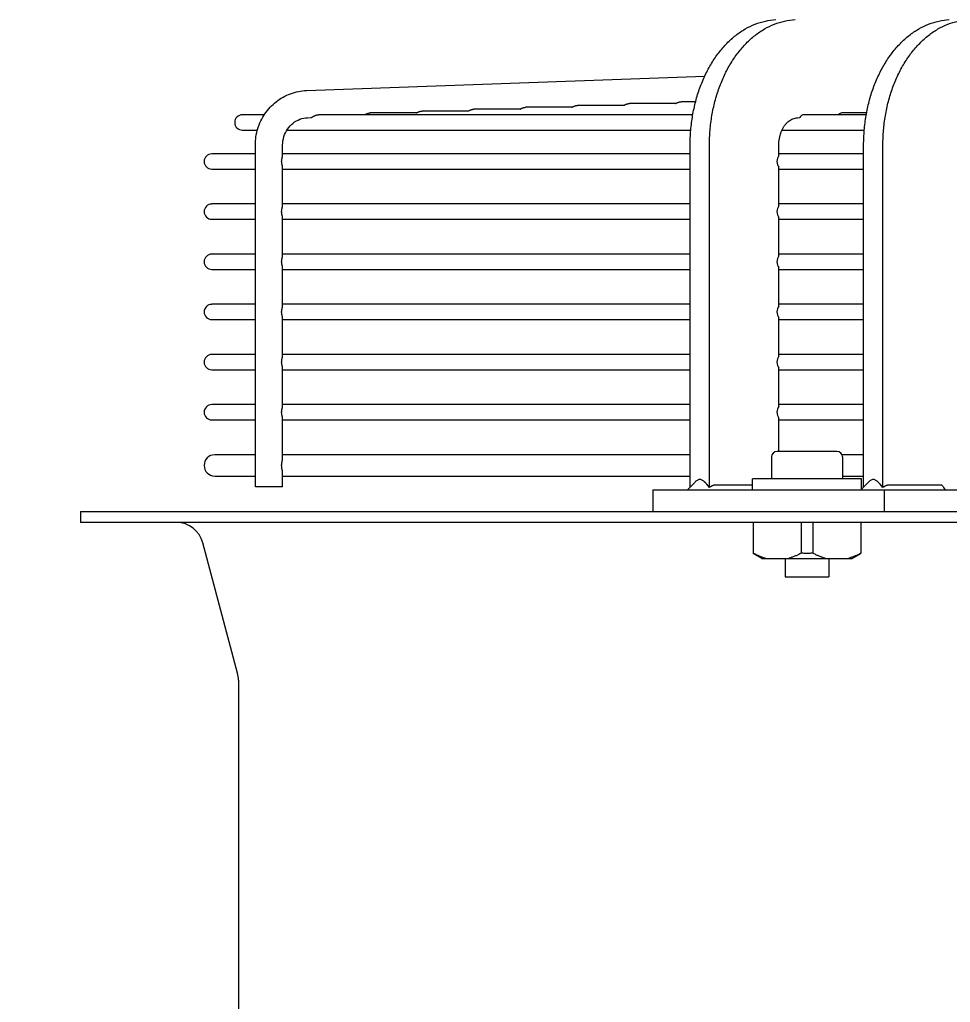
# Model space of a CAD drawing. Header units: millimetres. Extents: x 17046 to 32328, y 18593 to 29476.
# Drawn here: x 17432.76 to 17439.48, y 18980.6 to 18987.69 of the extents above; entities that cross this region are included whole.
import ezdxf

# ---------------------------------------------------------------- set-up
doc = ezdxf.new("R2010")
doc.units = ezdxf.units.MM
doc.header["$LTSCALE"] = 5
doc.layers.add('UNIT', color=6, linetype='Continuous')
doc.styles.add('SUBMITTAL', font='romans.shx', dxfattribs={"width": 0.75})
doc.dimstyles.new('SUBMITTAL', dxfattribs={"dimtxt": 0.09375, "dimasz": 0.09375, "dimexe": 0.03125, "dimexo": 0.0625, "dimgap": 0.0625, "dimtad": 0, "dimdec": 4, "dimzin": 4, "dimdsep": 46, "dimlunit": 4, "dimtxsty": 'SUBMITTAL', "dimcen": 0.09375, "dimclre": 6, "dimadec": 0, "dimazin": 0, "dimtfac": 1, "dimtdec": 0, "dimtofl": 0, "dimtmove": 0, "dimatfit": 3, "dimfxl": 0, "dimfrac": 2, "dimtolj": 1, "dimtzin": 4, "dimarcsym": 0})

msp = doc.modelspace()

# ---------------------------------------------------------------- linework, layer by layer
at = {"layer": 'UNIT'}
for p, q in [((17434.8339, 18987.1791), (17437.7091, 18987.283)), ((17437.124, 18987.0712), (17436.7906, 18987.0712)), ((17437.4982, 18987.0847), (17437.1648, 18987.0847)), ((17437.6432, 18987.0982), (17437.539, 18987.0982)), ((17434.528, 18987.0037), (17434.3695, 18987.0037)), ((17437.6227, 18987.0037), (17434.9196, 18987.0037)), ((17435.6273, 18987.0172), (17435.2938, 18987.0172)), ((17436.0014, 18987.0307), (17435.668, 18987.0307)), ((17436.3756, 18987.0442), (17436.0422, 18987.0442)), ((17436.7498, 18987.0577), (17436.4164, 18987.0577)), ((17438.8754, 18987.0037), (17438.4253, 18987.0037)), ((17438.8779, 18987.0172), (17438.6996, 18987.0172)), ((17434.841, 18986.9824), (17434.8632, 18986.9832)), ((17438.3786, 18986.9824), (17438.3949, 18986.9832)), ((17434.3695, 18986.8935), (17434.4784, 18986.8935)), ((17434.6912, 18986.8935), (17437.6084, 18986.8935)), ((17438.2669, 18986.8935), (17438.8611, 18986.8935)), ((17434.4638, 18984.3163), (17434.4638, 18986.7856)), ((17434.6606, 18986.7058), (17434.6606, 18986.7856)), ((17437.6038, 18984.3163), (17437.6038, 18986.7856)), ((17437.743, 18984.3128), (17437.743, 18986.7856)), ((17438.2441, 18986.7089), (17438.2441, 18986.7856)), ((17438.8566, 18984.3163), (17438.8566, 18986.7856)), ((17438.9958, 18984.3128), (17438.9958, 18986.7856)), ((17434.4638, 18986.7218), (17434.149, 18986.7218)), ((17437.6038, 18986.7218), (17434.6606, 18986.7218)), ((17438.8566, 18986.7218), (17438.2441, 18986.7218)), ((17434.149, 18986.6115), (17434.4638, 18986.6115)), ((17434.6606, 18986.3436), (17434.6606, 18986.6275)), ((17434.6606, 18986.6115), (17437.6038, 18986.6115)), ((17438.2441, 18986.3467), (17438.2441, 18986.6244)), ((17438.2441, 18986.6115), (17438.8566, 18986.6115)), ((17434.4638, 18986.3596), (17434.149, 18986.3596)), ((17437.6038, 18986.3596), (17434.6606, 18986.3596)), ((17438.8566, 18986.3596), (17438.2441, 18986.3596)), ((17434.149, 18986.2493), (17434.4638, 18986.2493)), ((17434.6606, 18985.9814), (17434.6606, 18986.2653)), ((17434.6606, 18986.2493), (17437.6038, 18986.2493)), ((17438.2441, 18985.9845), (17438.2441, 18986.2622)), ((17438.2441, 18986.2493), (17438.8566, 18986.2493)), ((17434.4638, 18985.9974), (17434.149, 18985.9974)), ((17437.6038, 18985.9974), (17434.6606, 18985.9974)), ((17438.8566, 18985.9974), (17438.2441, 18985.9974)), ((17434.149, 18985.8871), (17434.4638, 18985.8871)), ((17434.6606, 18985.6192), (17434.6606, 18985.9031)), ((17434.6606, 18985.8871), (17437.6038, 18985.8871)), ((17438.2441, 18985.6223), (17438.2441, 18985.9)), ((17438.2441, 18985.8871), (17438.8566, 18985.8871)), ((17434.4638, 18985.6352), (17434.149, 18985.6352)), ((17437.6038, 18985.6352), (17434.6606, 18985.6352)), ((17438.8566, 18985.6352), (17438.2441, 18985.6352)), ((17434.149, 18985.5249), (17434.4638, 18985.5249)), ((17434.6606, 18985.257), (17434.6606, 18985.5409)), ((17434.6606, 18985.5249), (17437.6038, 18985.5249)), ((17438.2441, 18985.2601), (17438.2441, 18985.5378)), ((17438.2441, 18985.5249), (17438.8566, 18985.5249)), ((17434.4638, 18985.2729), (17434.149, 18985.2729)), ((17437.6038, 18985.2729), (17434.6606, 18985.2729)), ((17438.8566, 18985.2729), (17438.2441, 18985.2729)), ((17434.149, 18985.1627), (17434.4638, 18985.1627)), ((17434.6606, 18984.8948), (17434.6606, 18985.1787)), ((17434.6606, 18985.1627), (17437.6038, 18985.1627)), ((17438.2441, 18984.8978), (17438.2441, 18985.1756)), ((17438.2441, 18985.1627), (17438.8566, 18985.1627)), ((17434.4638, 18984.9107), (17434.149, 18984.9107)), ((17437.6038, 18984.9107), (17434.6606, 18984.9107)), ((17438.8566, 18984.9107), (17438.2441, 18984.9107)), ((17434.149, 18984.8005), (17434.4638, 18984.8005)), ((17434.6606, 18984.5191), (17434.6606, 18984.8165)), ((17434.6606, 18984.8005), (17437.6038, 18984.8005)), ((17438.2441, 18984.5722), (17438.2441, 18984.8134)), ((17438.2441, 18984.8005), (17438.8566, 18984.8005)), ((17434.4638, 18984.5485), (17434.1706, 18984.5485)), ((17437.6038, 18984.5485), (17434.6606, 18984.5485)), ((17438.1916, 18984.5328), (17438.1916, 18984.3753)), ((17438.6641, 18984.5722), (17438.231, 18984.5722)), ((17438.8566, 18984.5485), (17438.7001, 18984.5485)), ((17438.7034, 18984.5328), (17438.7034, 18984.3753)), ((17434.1706, 18984.395), (17434.4638, 18984.395)), ((17434.6606, 18984.3163), (17434.6606, 18984.4245)), ((17434.6606, 18984.395), (17437.6038, 18984.395)), ((17438.8412, 18984.3753), (17438.0538, 18984.3753)), ((17438.0538, 18984.2966), (17438.0538, 18984.3753)), ((17438.7034, 18984.395), (17438.8566, 18984.395)), ((17438.8412, 18984.301), (17438.8412, 18984.3753)), ((17434.6606, 18984.3163), (17434.4638, 18984.3163)), ((17438.0538, 18984.3294), (17437.7848, 18984.3294)), ((17439.4219, 18984.3294), (17439.0375, 18984.3294)), ((17437.334, 18984.2966), (17439.5611, 18984.2966)), ((17437.334, 18984.2966), (17437.334, 18984.1391)), ((17439.0043, 18984.2966), (17439.0043, 18984.1391)), ((17433.2002, 18984.1391), (17466.9403, 18984.1391)), ((17433.2002, 18984.1391), (17433.2002, 18984.0604)), ((17466.9403, 18984.0604), (17433.2002, 18984.0604)), ((17438.0578, 18984.0604), (17438.0578, 18983.8382)), ((17438.4058, 18984.0604), (17438.4058, 18983.8382)), ((17438.4893, 18984.0604), (17438.4893, 18983.8382)), ((17438.8373, 18984.0604), (17438.8373, 18983.8382)), ((17434.3352, 18982.9726), (17434.0841, 18983.9142)), ((17438.1207, 18983.8005), (17438.0578, 18983.8369)), ((17438.7743, 18983.8005), (17438.8373, 18983.8369)), ((17438.1207, 18983.8005), (17438.7743, 18983.8005)), ((17438.29, 18983.8005), (17438.29, 18983.6666)), ((17438.605, 18983.8005), (17438.605, 18983.6666)), ((17438.29, 18983.6666), (17438.605, 18983.6666)), ((17434.3419, 18982.9219), (17434.3419, 18980.1809))]:
    msp.add_line(p, q, dxfattribs=at)
for centre, radius, start, end in [((17434.3695, 18986.9486), 0.0551, 90, 270), ((17434.149, 18986.6666), 0.0551, 90, 270), ((17434.149, 18986.3044), 0.0551, 90, 270), ((17434.149, 18985.9422), 0.0551, 90, 270), ((17434.149, 18985.58), 0.0551, 90, 270), ((17434.149, 18985.2178), 0.0551, 90, 270), ((17434.149, 18984.8556), 0.0551, 90, 270), ((17434.1706, 18984.4718), 0.0768, 90, 270), ((17438.231, 18984.5328), 0.0394, 90, 180), ((17438.6641, 18984.5328), 0.0394, 0, 90), ((17433.8939, 18983.8635), 0.1969, 14.93142, 90), ((17434.145, 18982.9219), 0.1969, 0, 14.93142)]:
    msp.add_arc(centre, radius, start, end, dxfattribs=at)
for centre, major_axis, ratio, start_param, end_param in [((17438.4253, 18986.9486), (0, -0.0551), 0.707997, 3.141586, 4.032621), ((17438.6996, 18986.9621), (0, -0.0551), 0.708043, 3.141585, 3.856494), ((17438.2692, 18986.6666), (0, -0.0551), 0.707968, 3.83981, 4.712382), ((17438.2692, 18986.6666), (0, -0.0551), 0.707968, 4.712396, 5.584968), ((17438.2692, 18986.3044), (0, -0.0551), 0.707968, 3.83981, 4.712382), ((17438.2692, 18986.3044), (0, -0.0551), 0.707968, 4.712396, 5.584968), ((17438.2692, 18985.9422), (0, -0.0551), 0.707968, 3.83981, 4.712382), ((17438.2692, 18985.9422), (0, -0.0551), 0.707968, 4.712396, 5.584968), ((17438.2692, 18985.58), (0, -0.0551), 0.707968, 3.83981, 4.712382), ((17438.2692, 18985.58), (0, -0.0551), 0.707968, 4.712396, 5.584968), ((17438.2692, 18985.2178), (0, -0.0551), 0.707968, 3.83981, 4.712382), ((17438.2692, 18985.2178), (0, -0.0551), 0.707968, 4.712396, 5.584968), ((17438.2692, 18984.8556), (0, -0.0551), 0.707968, 3.83981, 4.712382), ((17438.2692, 18984.8556), (0, -0.0551), 0.707968, 4.712396, 5.584968), ((17440.4179, 18985.7052), (0, -1.969), 0.707107, 5.486005, 5.50957)]:
    msp.add_ellipse(centre, major_axis=major_axis, ratio=ratio, start_param=start_param, end_param=end_param, dxfattribs=at)
for points, knots in [([(17437.6038, 18986.7856), (17437.6038, 18986.8212), (17437.6053, 18986.8571), (17437.6083, 18986.8925), (17437.6113, 18986.9279), (17437.6157, 18986.9629), (17437.6216, 18986.9976), (17437.6275, 18987.0322), (17437.6349, 18987.0666), (17437.6437, 18987.1001), (17437.6524, 18987.1335), (17437.6625, 18987.166), (17437.674, 18987.1978), (17437.6855, 18987.2295), (17437.6984, 18987.2605), (17437.7124, 18987.2901), (17437.7265, 18987.3198), (17437.7417, 18987.348), (17437.7581, 18987.3751), (17437.7745, 18987.4022), (17437.7922, 18987.428), (17437.8108, 18987.4522), (17437.8293, 18987.4763), (17437.8488, 18987.4988), (17437.8692, 18987.5196), (17437.8897, 18987.5405), (17437.9111, 18987.5598), (17437.9332, 18987.5771), (17437.9552, 18987.5944), (17437.9778, 18987.6098), (17438.0012, 18987.6234), (17438.0245, 18987.6369), (17438.0486, 18987.6485), (17438.0728, 18987.6581), (17438.0971, 18987.6676), (17438.1217, 18987.6751), (17438.1466, 18987.6805), (17438.1715, 18987.686), (17438.1969, 18987.6894), (17438.222, 18987.6906)], [0, 0, 0, 0, 0.076921, 0.076921, 0.076921, 0.153842, 0.153842, 0.153842, 0.230763, 0.230763, 0.230763, 0.307684, 0.307684, 0.307684, 0.384605, 0.384605, 0.384605, 0.461526, 0.461526, 0.461526, 0.538447, 0.538447, 0.538447, 0.615368, 0.615368, 0.615368, 0.692289, 0.692289, 0.692289, 0.76921, 0.76921, 0.76921, 0.846132, 0.846132, 0.846132, 0.923053, 0.923053, 0.923053, 1, 1, 1, 1]), ([(17437.743, 18986.7856), (17437.743, 18986.8212), (17437.7445, 18986.8571), (17437.7475, 18986.8925), (17437.7505, 18986.9279), (17437.7549, 18986.9629), (17437.7608, 18986.9976), (17437.7667, 18987.0322), (17437.7741, 18987.0666), (17437.7829, 18987.1001), (17437.7916, 18987.1335), (17437.8017, 18987.166), (17437.8132, 18987.1978), (17437.8247, 18987.2295), (17437.8376, 18987.2605), (17437.8516, 18987.2901), (17437.8657, 18987.3198), (17437.8809, 18987.348), (17437.8973, 18987.3751), (17437.9137, 18987.4022), (17437.9314, 18987.428), (17437.95, 18987.4522), (17437.9685, 18987.4763), (17437.988, 18987.4988), (17438.0084, 18987.5196), (17438.0289, 18987.5405), (17438.0503, 18987.5598), (17438.0724, 18987.5771), (17438.0944, 18987.5944), (17438.117, 18987.6098), (17438.1404, 18987.6234), (17438.1637, 18987.6369), (17438.1877, 18987.6485), (17438.212, 18987.6581), (17438.2363, 18987.6676), (17438.2609, 18987.6751), (17438.2858, 18987.6805), (17438.3107, 18987.686), (17438.3361, 18987.6894), (17438.3612, 18987.6906)], [0, 0, 0, 0, 0.076921, 0.076921, 0.076921, 0.153842, 0.153842, 0.153842, 0.230763, 0.230763, 0.230763, 0.307684, 0.307684, 0.307684, 0.384605, 0.384605, 0.384605, 0.461526, 0.461526, 0.461526, 0.538447, 0.538447, 0.538447, 0.615368, 0.615368, 0.615368, 0.692289, 0.692289, 0.692289, 0.76921, 0.76921, 0.76921, 0.846132, 0.846132, 0.846132, 0.923053, 0.923053, 0.923053, 1, 1, 1, 1]), ([(17438.8566, 18986.7856), (17438.8566, 18986.8212), (17438.8581, 18986.8571), (17438.8611, 18986.8925), (17438.864, 18986.9279), (17438.8685, 18986.9629), (17438.8744, 18986.9976), (17438.8803, 18987.0322), (17438.8877, 18987.0666), (17438.8964, 18987.1001), (17438.9052, 18987.1335), (17438.9153, 18987.166), (17438.9268, 18987.1978), (17438.9383, 18987.2295), (17438.9512, 18987.2605), (17438.9652, 18987.2901), (17438.9792, 18987.3198), (17438.9944, 18987.348), (17439.0109, 18987.3751), (17439.0273, 18987.4022), (17439.045, 18987.428), (17439.0635, 18987.4522), (17439.0821, 18987.4763), (17439.1015, 18987.4988), (17439.122, 18987.5196), (17439.1424, 18987.5405), (17439.1639, 18987.5598), (17439.1859, 18987.5771), (17439.2079, 18987.5944), (17439.2306, 18987.6098), (17439.2539, 18987.6234), (17439.2773, 18987.6369), (17439.3013, 18987.6485), (17439.3256, 18987.6581), (17439.3499, 18987.6676), (17439.3744, 18987.6751), (17439.3993, 18987.6805), (17439.4243, 18987.686), (17439.4496, 18987.6894), (17439.4747, 18987.6906)], [0, 0, 0, 0, 0.076921, 0.076921, 0.076921, 0.153842, 0.153842, 0.153842, 0.230763, 0.230763, 0.230763, 0.307684, 0.307684, 0.307684, 0.384605, 0.384605, 0.384605, 0.461526, 0.461526, 0.461526, 0.538447, 0.538447, 0.538447, 0.615368, 0.615368, 0.615368, 0.692289, 0.692289, 0.692289, 0.76921, 0.76921, 0.76921, 0.846132, 0.846132, 0.846132, 0.923053, 0.923053, 0.923053, 1, 1, 1, 1]), ([(17438.9958, 18986.7856), (17438.9958, 18986.8212), (17438.9973, 18986.8571), (17439.0002, 18986.8925), (17439.0032, 18986.9279), (17439.0076, 18986.9629), (17439.0136, 18986.9976), (17439.0195, 18987.0322), (17439.0269, 18987.0666), (17439.0356, 18987.1001), (17439.0444, 18987.1335), (17439.0545, 18987.166), (17439.066, 18987.1978), (17439.0775, 18987.2295), (17439.0903, 18987.2605), (17439.1044, 18987.2901), (17439.1184, 18987.3198), (17439.1336, 18987.348), (17439.1501, 18987.3751), (17439.1665, 18987.4022), (17439.1842, 18987.428), (17439.2027, 18987.4522), (17439.2213, 18987.4763), (17439.2407, 18987.4988), (17439.2612, 18987.5196), (17439.2816, 18987.5405), (17439.3031, 18987.5598), (17439.3251, 18987.5771), (17439.3471, 18987.5944), (17439.3698, 18987.6098), (17439.3931, 18987.6234), (17439.4165, 18987.6369), (17439.4405, 18987.6485), (17439.4648, 18987.6581), (17439.4891, 18987.6676), (17439.5136, 18987.6751), (17439.5385, 18987.6805), (17439.5635, 18987.686), (17439.5888, 18987.6894), (17439.6139, 18987.6906)], [0, 0, 0, 0, 0.076921, 0.076921, 0.076921, 0.153842, 0.153842, 0.153842, 0.230763, 0.230763, 0.230763, 0.307684, 0.307684, 0.307684, 0.384605, 0.384605, 0.384605, 0.461526, 0.461526, 0.461526, 0.538447, 0.538447, 0.538447, 0.615368, 0.615368, 0.615368, 0.692289, 0.692289, 0.692289, 0.76921, 0.76921, 0.76921, 0.846132, 0.846132, 0.846132, 0.923053, 0.923053, 0.923053, 1, 1, 1, 1]), ([(17434.4638, 18986.7856), (17434.4638, 18986.8256), (17434.4697, 18986.8656), (17434.4931, 18986.9419), (17434.5106, 18986.9783), (17434.5554, 18987.0442), (17434.5829, 18987.0737), (17434.6454, 18987.1228), (17434.6805, 18987.1424), (17434.7549, 18987.1699), (17434.7943, 18987.1777), (17434.8339, 18987.1791)], [1.570796, 1.570796, 1.570796, 1.570796, 1.877974, 1.877974, 2.185152, 2.185152, 2.49233, 2.49233, 2.799508, 2.799508, 3.106686, 3.106686, 3.106686, 3.106686]), ([(17436.7498, 18987.0577), (17436.7505, 18987.0581), (17436.7511, 18987.0585), (17436.7518, 18987.0588), (17436.7527, 18987.0594), (17436.7537, 18987.0599), (17436.7546, 18987.0604), (17436.7555, 18987.0609), (17436.7565, 18987.0614), (17436.7574, 18987.0619), (17436.7584, 18987.0624), (17436.7594, 18987.0629), (17436.7603, 18987.0633), (17436.7613, 18987.0638), (17436.7623, 18987.0643), (17436.7633, 18987.0647), (17436.7643, 18987.0652), (17436.7653, 18987.0656), (17436.7663, 18987.066), (17436.7673, 18987.0664), (17436.7683, 18987.0668), (17436.7693, 18987.0671), (17436.7703, 18987.0675), (17436.7713, 18987.0678), (17436.7723, 18987.0682), (17436.7733, 18987.0685), (17436.7743, 18987.0688), (17436.7753, 18987.069), (17436.7763, 18987.0693), (17436.7773, 18987.0696), (17436.7783, 18987.0698), (17436.7793, 18987.07), (17436.7803, 18987.0702), (17436.7813, 18987.0704), (17436.7823, 18987.0706), (17436.7833, 18987.0707), (17436.7843, 18987.0708), (17436.7853, 18987.0709), (17436.7863, 18987.071), (17436.7873, 18987.0711), (17436.7882, 18987.0711), (17436.7892, 18987.0712), (17436.7902, 18987.0712), (17436.7903, 18987.0712), (17436.7904, 18987.0712), (17436.7906, 18987.0712)], [0.1768915, 0.1768915, 0.1768915, 0.1768915, 0.195122, 0.195122, 0.195122, 0.2195122, 0.2195122, 0.2195122, 0.2439024, 0.2439024, 0.2439024, 0.2682927, 0.2682927, 0.2682927, 0.2926829, 0.2926829, 0.2926829, 0.3170732, 0.3170732, 0.3170732, 0.3414634, 0.3414634, 0.3414634, 0.3658537, 0.3658537, 0.3658537, 0.3902439, 0.3902439, 0.3902439, 0.4146341, 0.4146341, 0.4146341, 0.4390244, 0.4390244, 0.4390244, 0.4634146, 0.4634146, 0.4634146, 0.4878049, 0.4878049, 0.4878049, 0.5121951, 0.5121951, 0.5121951, 0.515568, 0.515568, 0.515568, 0.515568]), ([(17437.124, 18987.0712), (17437.1247, 18987.0716), (17437.1253, 18987.072), (17437.126, 18987.0724), (17437.127, 18987.0729), (17437.1279, 18987.0734), (17437.1288, 18987.0739), (17437.1298, 18987.0744), (17437.1307, 18987.0749), (17437.1317, 18987.0754), (17437.1326, 18987.0759), (17437.1336, 18987.0764), (17437.1346, 18987.0768), (17437.1355, 18987.0773), (17437.1365, 18987.0778), (17437.1375, 18987.0782), (17437.1385, 18987.0787), (17437.1395, 18987.0791), (17437.1405, 18987.0795), (17437.1415, 18987.0799), (17437.1425, 18987.0803), (17437.1435, 18987.0806), (17437.1445, 18987.081), (17437.1455, 18987.0813), (17437.1465, 18987.0817), (17437.1475, 18987.082), (17437.1485, 18987.0823), (17437.1495, 18987.0825), (17437.1505, 18987.0828), (17437.1515, 18987.0831), (17437.1525, 18987.0833), (17437.1535, 18987.0835), (17437.1545, 18987.0837), (17437.1555, 18987.0839), (17437.1565, 18987.084), (17437.1575, 18987.0842), (17437.1585, 18987.0843), (17437.1595, 18987.0844), (17437.1605, 18987.0845), (17437.1615, 18987.0846), (17437.1624, 18987.0846), (17437.1634, 18987.0847), (17437.1644, 18987.0847), (17437.1645, 18987.0847), (17437.1646, 18987.0847), (17437.1648, 18987.0847)], [0.1765439, 0.1765439, 0.1765439, 0.1765439, 0.195122, 0.195122, 0.195122, 0.2195122, 0.2195122, 0.2195122, 0.2439024, 0.2439024, 0.2439024, 0.2682927, 0.2682927, 0.2682927, 0.2926829, 0.2926829, 0.2926829, 0.3170732, 0.3170732, 0.3170732, 0.3414634, 0.3414634, 0.3414634, 0.3658537, 0.3658537, 0.3658537, 0.3902439, 0.3902439, 0.3902439, 0.4146341, 0.4146341, 0.4146341, 0.4390244, 0.4390244, 0.4390244, 0.4634146, 0.4634146, 0.4634146, 0.4878049, 0.4878049, 0.4878049, 0.5121951, 0.5121951, 0.5121951, 0.5155818, 0.5155818, 0.5155818, 0.5155818]), ([(17437.4982, 18987.0847), (17437.4988, 18987.0851), (17437.4995, 18987.0855), (17437.5003, 18987.0859), (17437.5012, 18987.0864), (17437.5021, 18987.0869), (17437.503, 18987.0874), (17437.504, 18987.0879), (17437.5049, 18987.0884), (17437.5059, 18987.0889), (17437.5068, 18987.0894), (17437.5078, 18987.0899), (17437.5088, 18987.0904), (17437.5097, 18987.0908), (17437.5107, 18987.0913), (17437.5117, 18987.0917), (17437.5127, 18987.0922), (17437.5137, 18987.0926), (17437.5147, 18987.093), (17437.5157, 18987.0934), (17437.5167, 18987.0938), (17437.5177, 18987.0941), (17437.5187, 18987.0945), (17437.5197, 18987.0948), (17437.5207, 18987.0952), (17437.5217, 18987.0955), (17437.5227, 18987.0958), (17437.5237, 18987.096), (17437.5247, 18987.0963), (17437.5257, 18987.0966), (17437.5267, 18987.0968), (17437.5277, 18987.097), (17437.5287, 18987.0972), (17437.5297, 18987.0974), (17437.5307, 18987.0975), (17437.5317, 18987.0977), (17437.5327, 18987.0978), (17437.5337, 18987.0979), (17437.5347, 18987.098), (17437.5357, 18987.0981), (17437.5366, 18987.0981), (17437.5376, 18987.0982), (17437.5386, 18987.0982), (17437.5387, 18987.0982), (17437.5388, 18987.0982), (17437.539, 18987.0982)], [0.1761954, 0.1761954, 0.1761954, 0.1761954, 0.195122, 0.195122, 0.195122, 0.2195122, 0.2195122, 0.2195122, 0.2439024, 0.2439024, 0.2439024, 0.2682927, 0.2682927, 0.2682927, 0.2926829, 0.2926829, 0.2926829, 0.3170732, 0.3170732, 0.3170732, 0.3414634, 0.3414634, 0.3414634, 0.3658537, 0.3658537, 0.3658537, 0.3902439, 0.3902439, 0.3902439, 0.4146341, 0.4146341, 0.4146341, 0.4390244, 0.4390244, 0.4390244, 0.4634146, 0.4634146, 0.4634146, 0.4878049, 0.4878049, 0.4878049, 0.5121951, 0.5121951, 0.5121951, 0.5155955, 0.5155955, 0.5155955, 0.5155955]), ([(17434.8632, 18986.9832), (17434.8634, 18986.9832), (17434.8636, 18986.9832), (17434.8637, 18986.9832), (17434.864, 18986.9832), (17434.8643, 18986.9833), (17434.8645, 18986.9833), (17434.8651, 18986.9834), (17434.8657, 18986.9836), (17434.8663, 18986.9838), (17434.867, 18986.984), (17434.8677, 18986.9843), (17434.8684, 18986.9846), (17434.8691, 18986.9849), (17434.8698, 18986.9852), (17434.8706, 18986.9856), (17434.8713, 18986.986), (17434.8721, 18986.9864), (17434.8729, 18986.9868), (17434.8737, 18986.9873), (17434.8746, 18986.9877), (17434.8754, 18986.9882), (17434.8763, 18986.9887), (17434.8771, 18986.9892), (17434.878, 18986.9897), (17434.8789, 18986.9902), (17434.8798, 18986.9907), (17434.8807, 18986.9913), (17434.8817, 18986.9918), (17434.8826, 18986.9923), (17434.8835, 18986.9928), (17434.8845, 18986.9933), (17434.8854, 18986.9938), (17434.8864, 18986.9943), (17434.8873, 18986.9948), (17434.8883, 18986.9953), (17434.8893, 18986.9958), (17434.8903, 18986.9963), (17434.8912, 18986.9967), (17434.8922, 18986.9972), (17434.8932, 18986.9976), (17434.8942, 18986.9981), (17434.8952, 18986.9985), (17434.8962, 18986.9989), (17434.8972, 18986.9993), (17434.8982, 18986.9996), (17434.8992, 18987), (17434.9002, 18987.0003), (17434.9012, 18987.0007), (17434.9023, 18987.001), (17434.9033, 18987.0013), (17434.9043, 18987.0016), (17434.9053, 18987.0018), (17434.9063, 18987.0021), (17434.9073, 18987.0023), (17434.9083, 18987.0025), (17434.9093, 18987.0027), (17434.9103, 18987.0029), (17434.9113, 18987.0031), (17434.9123, 18987.0032), (17434.9133, 18987.0033), (17434.9143, 18987.0034), (17434.9153, 18987.0035), (17434.9163, 18987.0036), (17434.9173, 18987.0037), (17434.9183, 18987.0037), (17434.9192, 18987.0037), (17434.9193, 18987.0037), (17434.9195, 18987.0037), (17434.9196, 18987.0037)], [0.0040129, 0.0040129, 0.0040129, 0.0040129, 0.0121951, 0.0121951, 0.0121951, 0.0243902, 0.0243902, 0.0243902, 0.0487805, 0.0487805, 0.0487805, 0.0731707, 0.0731707, 0.0731707, 0.097561, 0.097561, 0.097561, 0.1219512, 0.1219512, 0.1219512, 0.1463415, 0.1463415, 0.1463415, 0.1707317, 0.1707317, 0.1707317, 0.195122, 0.195122, 0.195122, 0.2195122, 0.2195122, 0.2195122, 0.2439024, 0.2439024, 0.2439024, 0.2682927, 0.2682927, 0.2682927, 0.2926829, 0.2926829, 0.2926829, 0.3170732, 0.3170732, 0.3170732, 0.3414634, 0.3414634, 0.3414634, 0.3658537, 0.3658537, 0.3658537, 0.3902439, 0.3902439, 0.3902439, 0.4146341, 0.4146341, 0.4146341, 0.4390244, 0.4390244, 0.4390244, 0.4634146, 0.4634146, 0.4634146, 0.4878049, 0.4878049, 0.4878049, 0.5121951, 0.5121951, 0.5121951, 0.5154991, 0.5154991, 0.5154991, 0.5154991]), ([(17435.2531, 18987.0037), (17435.2537, 18987.0041), (17435.2543, 18987.0044), (17435.255, 18987.0048), (17435.2559, 18987.0053), (17435.2568, 18987.0058), (17435.2577, 18987.0063), (17435.2587, 18987.0068), (17435.2596, 18987.0073), (17435.2606, 18987.0078), (17435.2616, 18987.0083), (17435.2625, 18987.0088), (17435.2635, 18987.0093), (17435.2645, 18987.0098), (17435.2655, 18987.0102), (17435.2664, 18987.0107), (17435.2674, 18987.0111), (17435.2684, 18987.0116), (17435.2694, 18987.012), (17435.2704, 18987.0124), (17435.2714, 18987.0128), (17435.2724, 18987.0131), (17435.2734, 18987.0135), (17435.2744, 18987.0138), (17435.2754, 18987.0142), (17435.2765, 18987.0145), (17435.2775, 18987.0148), (17435.2785, 18987.0151), (17435.2795, 18987.0153), (17435.2805, 18987.0156), (17435.2815, 18987.0158), (17435.2825, 18987.016), (17435.2835, 18987.0162), (17435.2845, 18987.0164), (17435.2855, 18987.0166), (17435.2865, 18987.0167), (17435.2875, 18987.0168), (17435.2885, 18987.0169), (17435.2895, 18987.017), (17435.2905, 18987.0171), (17435.2915, 18987.0172), (17435.2924, 18987.0172), (17435.2934, 18987.0172), (17435.2935, 18987.0172), (17435.2937, 18987.0172), (17435.2938, 18987.0172)], [0.1782737, 0.1782737, 0.1782737, 0.1782737, 0.195122, 0.195122, 0.195122, 0.2195122, 0.2195122, 0.2195122, 0.2439024, 0.2439024, 0.2439024, 0.2682927, 0.2682927, 0.2682927, 0.2926829, 0.2926829, 0.2926829, 0.3170732, 0.3170732, 0.3170732, 0.3414634, 0.3414634, 0.3414634, 0.3658537, 0.3658537, 0.3658537, 0.3902439, 0.3902439, 0.3902439, 0.4146341, 0.4146341, 0.4146341, 0.4390244, 0.4390244, 0.4390244, 0.4634146, 0.4634146, 0.4634146, 0.4878049, 0.4878049, 0.4878049, 0.5121951, 0.5121951, 0.5121951, 0.5155129, 0.5155129, 0.5155129, 0.5155129]), ([(17435.6273, 18987.0172), (17435.6279, 18987.0176), (17435.6285, 18987.0179), (17435.6292, 18987.0183), (17435.6301, 18987.0188), (17435.631, 18987.0193), (17435.632, 18987.0198), (17435.6329, 18987.0204), (17435.6338, 18987.0209), (17435.6348, 18987.0214), (17435.6358, 18987.0219), (17435.6367, 18987.0223), (17435.6377, 18987.0228), (17435.6387, 18987.0233), (17435.6397, 18987.0237), (17435.6407, 18987.0242), (17435.6416, 18987.0246), (17435.6426, 18987.0251), (17435.6436, 18987.0255), (17435.6446, 18987.0259), (17435.6456, 18987.0263), (17435.6466, 18987.0266), (17435.6476, 18987.027), (17435.6486, 18987.0273), (17435.6497, 18987.0277), (17435.6507, 18987.028), (17435.6517, 18987.0283), (17435.6527, 18987.0286), (17435.6537, 18987.0288), (17435.6547, 18987.0291), (17435.6557, 18987.0293), (17435.6567, 18987.0295), (17435.6577, 18987.0297), (17435.6587, 18987.0299), (17435.6597, 18987.0301), (17435.6607, 18987.0302), (17435.6617, 18987.0303), (17435.6627, 18987.0304), (17435.6637, 18987.0305), (17435.6647, 18987.0306), (17435.6657, 18987.0307), (17435.6666, 18987.0307), (17435.6676, 18987.0307), (17435.6677, 18987.0307), (17435.6679, 18987.0307), (17435.668, 18987.0307)], [0.1779295, 0.1779295, 0.1779295, 0.1779295, 0.195122, 0.195122, 0.195122, 0.2195122, 0.2195122, 0.2195122, 0.2439024, 0.2439024, 0.2439024, 0.2682927, 0.2682927, 0.2682927, 0.2926829, 0.2926829, 0.2926829, 0.3170732, 0.3170732, 0.3170732, 0.3414634, 0.3414634, 0.3414634, 0.3658537, 0.3658537, 0.3658537, 0.3902439, 0.3902439, 0.3902439, 0.4146341, 0.4146341, 0.4146341, 0.4390244, 0.4390244, 0.4390244, 0.4634146, 0.4634146, 0.4634146, 0.4878049, 0.4878049, 0.4878049, 0.5121951, 0.5121951, 0.5121951, 0.5155267, 0.5155267, 0.5155267, 0.5155267]), ([(17436.0014, 18987.0307), (17436.0021, 18987.0311), (17436.0027, 18987.0314), (17436.0034, 18987.0318), (17436.0043, 18987.0323), (17436.0052, 18987.0328), (17436.0062, 18987.0334), (17436.0071, 18987.0339), (17436.0081, 18987.0344), (17436.009, 18987.0349), (17436.01, 18987.0354), (17436.0109, 18987.0359), (17436.0119, 18987.0363), (17436.0129, 18987.0368), (17436.0139, 18987.0373), (17436.0149, 18987.0377), (17436.0158, 18987.0381), (17436.0168, 18987.0386), (17436.0178, 18987.039), (17436.0188, 18987.0394), (17436.0198, 18987.0398), (17436.0208, 18987.0401), (17436.0218, 18987.0405), (17436.0228, 18987.0408), (17436.0239, 18987.0412), (17436.0249, 18987.0415), (17436.0259, 18987.0418), (17436.0269, 18987.0421), (17436.0279, 18987.0423), (17436.0289, 18987.0426), (17436.0299, 18987.0428), (17436.0309, 18987.043), (17436.0319, 18987.0432), (17436.0329, 18987.0434), (17436.0339, 18987.0436), (17436.0349, 18987.0437), (17436.0359, 18987.0438), (17436.0369, 18987.0439), (17436.0379, 18987.044), (17436.0389, 18987.0441), (17436.0399, 18987.0442), (17436.0408, 18987.0442), (17436.0418, 18987.0442), (17436.0419, 18987.0442), (17436.042, 18987.0442), (17436.0422, 18987.0442)], [0.1775844, 0.1775844, 0.1775844, 0.1775844, 0.195122, 0.195122, 0.195122, 0.2195122, 0.2195122, 0.2195122, 0.2439024, 0.2439024, 0.2439024, 0.2682927, 0.2682927, 0.2682927, 0.2926829, 0.2926829, 0.2926829, 0.3170732, 0.3170732, 0.3170732, 0.3414634, 0.3414634, 0.3414634, 0.3658537, 0.3658537, 0.3658537, 0.3902439, 0.3902439, 0.3902439, 0.4146341, 0.4146341, 0.4146341, 0.4390244, 0.4390244, 0.4390244, 0.4634146, 0.4634146, 0.4634146, 0.4878049, 0.4878049, 0.4878049, 0.5121951, 0.5121951, 0.5121951, 0.5155404, 0.5155404, 0.5155404, 0.5155404]), ([(17436.3756, 18987.0442), (17436.3763, 18987.0446), (17436.3769, 18987.0449), (17436.3776, 18987.0453), (17436.3785, 18987.0458), (17436.3795, 18987.0464), (17436.3804, 18987.0469), (17436.3813, 18987.0474), (17436.3823, 18987.0479), (17436.3832, 18987.0484), (17436.3842, 18987.0489), (17436.3852, 18987.0494), (17436.3861, 18987.0498), (17436.3871, 18987.0503), (17436.3881, 18987.0508), (17436.3891, 18987.0512), (17436.3901, 18987.0516), (17436.3911, 18987.0521), (17436.392, 18987.0525), (17436.393, 18987.0529), (17436.394, 18987.0533), (17436.395, 18987.0536), (17436.396, 18987.054), (17436.3971, 18987.0543), (17436.3981, 18987.0547), (17436.3991, 18987.055), (17436.4001, 18987.0553), (17436.4011, 18987.0556), (17436.4021, 18987.0558), (17436.4031, 18987.0561), (17436.4041, 18987.0563), (17436.4051, 18987.0565), (17436.4061, 18987.0567), (17436.4071, 18987.0569), (17436.4081, 18987.0571), (17436.4091, 18987.0572), (17436.4101, 18987.0573), (17436.4111, 18987.0574), (17436.4121, 18987.0575), (17436.4131, 18987.0576), (17436.414, 18987.0576), (17436.415, 18987.0577), (17436.416, 18987.0577), (17436.4161, 18987.0577), (17436.4162, 18987.0577), (17436.4164, 18987.0577)], [0.1772384, 0.1772384, 0.1772384, 0.1772384, 0.195122, 0.195122, 0.195122, 0.2195122, 0.2195122, 0.2195122, 0.2439024, 0.2439024, 0.2439024, 0.2682927, 0.2682927, 0.2682927, 0.2926829, 0.2926829, 0.2926829, 0.3170732, 0.3170732, 0.3170732, 0.3414634, 0.3414634, 0.3414634, 0.3658537, 0.3658537, 0.3658537, 0.3902439, 0.3902439, 0.3902439, 0.4146341, 0.4146341, 0.4146341, 0.4390244, 0.4390244, 0.4390244, 0.4634146, 0.4634146, 0.4634146, 0.4878049, 0.4878049, 0.4878049, 0.5121951, 0.5121951, 0.5121951, 0.5155542, 0.5155542, 0.5155542, 0.5155542]), ([(17434.6606, 18986.7856), (17434.6606, 18986.8061), (17434.6637, 18986.8266), (17434.6756, 18986.8655), (17434.6844, 18986.8839), (17434.7069, 18986.9169), (17434.7205, 18986.9314), (17434.751, 18986.9554), (17434.768, 18986.9649), (17434.8036, 18986.978), (17434.8222, 18986.9817), (17434.841, 18986.9824)], [1.570796, 1.570796, 1.570796, 1.570796, 1.877974, 1.877974, 2.185152, 2.185152, 2.49233, 2.49233, 2.799508, 2.799508, 3.106686, 3.106686, 3.106686, 3.106686]), ([(17438.2441, 18986.7856), (17438.2441, 18986.7934), (17438.2444, 18986.8011), (17438.2451, 18986.8088), (17438.2457, 18986.8165), (17438.2467, 18986.8242), (17438.248, 18986.8317), (17438.2493, 18986.8392), (17438.2509, 18986.8466), (17438.2528, 18986.8539), (17438.2547, 18986.8612), (17438.2569, 18986.8683), (17438.2594, 18986.8752), (17438.2619, 18986.8821), (17438.2647, 18986.8888), (17438.2677, 18986.8952), (17438.2708, 18986.9016), (17438.2741, 18986.9078), (17438.2777, 18986.9137), (17438.2812, 18986.9196), (17438.285, 18986.9252), (17438.2891, 18986.9304), (17438.2931, 18986.9357), (17438.2974, 18986.9406), (17438.3018, 18986.9452), (17438.3063, 18986.9497), (17438.3109, 18986.9539), (17438.3157, 18986.9576), (17438.3205, 18986.9614), (17438.3255, 18986.9648), (17438.3306, 18986.9677), (17438.3356, 18986.9707), (17438.3408, 18986.9732), (17438.3461, 18986.9753), (17438.3514, 18986.9773), (17438.3568, 18986.979), (17438.3622, 18986.9802), (17438.3677, 18986.9814), (17438.3731, 18986.9821), (17438.3786, 18986.9824)], [0, 0, 0, 0, 0.076921, 0.076921, 0.076921, 0.153842, 0.153842, 0.153842, 0.230763, 0.230763, 0.230763, 0.307684, 0.307684, 0.307684, 0.384605, 0.384605, 0.384605, 0.461526, 0.461526, 0.461526, 0.538447, 0.538447, 0.538447, 0.615368, 0.615368, 0.615368, 0.692289, 0.692289, 0.692289, 0.76921, 0.76921, 0.76921, 0.846131, 0.846131, 0.846131, 0.923052, 0.923052, 0.923052, 1, 1, 1, 1]), ([(17434.6536, 18986.6666), (17434.6536, 18986.6677), (17434.6536, 18986.6697), (17434.6538, 18986.6726), (17434.654, 18986.6756), (17434.6544, 18986.6785), (17434.6548, 18986.6814), (17434.6553, 18986.6842), (17434.6559, 18986.6869), (17434.6565, 18986.6895), (17434.6571, 18986.6921), (17434.6578, 18986.6945), (17434.6585, 18986.6968), (17434.6591, 18986.6989), (17434.6597, 18986.7009), (17434.6602, 18986.7027), (17434.6605, 18986.7043), (17434.6606, 18986.7053), (17434.6606, 18986.7057), (17434.6606, 18986.7058)], [0, 0, 0, 0, 0.047619, 0.0952381, 0.1428571, 0.1904762, 0.2380952, 0.2857143, 0.3333333, 0.3809524, 0.4285714, 0.4761905, 0.5238095, 0.5714286, 0.6190476, 0.6666667, 0.7142857, 0.7619048, 0.7675573, 0.7675573, 0.7675573, 0.7675573]), ([(17434.6606, 18986.6275), (17434.6606, 18986.6276), (17434.6606, 18986.628), (17434.6605, 18986.629), (17434.6602, 18986.6306), (17434.6597, 18986.6324), (17434.6591, 18986.6344), (17434.6585, 18986.6365), (17434.6578, 18986.6388), (17434.6571, 18986.6412), (17434.6565, 18986.6438), (17434.6559, 18986.6464), (17434.6553, 18986.6491), (17434.6548, 18986.6519), (17434.6544, 18986.6548), (17434.654, 18986.6577), (17434.6538, 18986.6607), (17434.6536, 18986.6636), (17434.6536, 18986.6656), (17434.6536, 18986.6666)], [0.2324341, 0.2324341, 0.2324341, 0.2324341, 0.2380952, 0.2857143, 0.3333333, 0.3809524, 0.4285714, 0.4761905, 0.5238095, 0.5714286, 0.6190476, 0.6666667, 0.7142857, 0.7619048, 0.8095238, 0.8571429, 0.9047619, 0.952381, 1, 1, 1, 1]), ([(17434.6536, 18986.3044), (17434.6536, 18986.3054), (17434.6536, 18986.3074), (17434.6538, 18986.3104), (17434.654, 18986.3134), (17434.6544, 18986.3163), (17434.6548, 18986.3192), (17434.6553, 18986.322), (17434.6559, 18986.3247), (17434.6565, 18986.3273), (17434.6571, 18986.3299), (17434.6578, 18986.3323), (17434.6585, 18986.3346), (17434.6591, 18986.3367), (17434.6597, 18986.3387), (17434.6602, 18986.3405), (17434.6605, 18986.3421), (17434.6606, 18986.3431), (17434.6606, 18986.3435), (17434.6606, 18986.3436)], [0, 0, 0, 0, 0.047619, 0.0952381, 0.1428571, 0.1904762, 0.2380952, 0.2857143, 0.3333333, 0.3809524, 0.4285714, 0.4761905, 0.5238095, 0.5714286, 0.6190476, 0.6666667, 0.7142857, 0.7619048, 0.7675573, 0.7675573, 0.7675573, 0.7675573]), ([(17434.6606, 18986.2653), (17434.6606, 18986.2654), (17434.6606, 18986.2658), (17434.6605, 18986.2668), (17434.6602, 18986.2684), (17434.6597, 18986.2702), (17434.6591, 18986.2722), (17434.6585, 18986.2743), (17434.6578, 18986.2766), (17434.6571, 18986.279), (17434.6565, 18986.2816), (17434.6559, 18986.2842), (17434.6553, 18986.2869), (17434.6548, 18986.2897), (17434.6544, 18986.2926), (17434.654, 18986.2955), (17434.6538, 18986.2985), (17434.6536, 18986.3014), (17434.6536, 18986.3034), (17434.6536, 18986.3044)], [0.2324341, 0.2324341, 0.2324341, 0.2324341, 0.2380952, 0.2857143, 0.3333333, 0.3809524, 0.4285714, 0.4761905, 0.5238095, 0.5714286, 0.6190476, 0.6666667, 0.7142857, 0.7619048, 0.8095238, 0.8571429, 0.9047619, 0.952381, 1, 1, 1, 1]), ([(17434.6536, 18985.9422), (17434.6536, 18985.9432), (17434.6536, 18985.9452), (17434.6538, 18985.9482), (17434.654, 18985.9512), (17434.6544, 18985.9541), (17434.6548, 18985.957), (17434.6553, 18985.9598), (17434.6559, 18985.9625), (17434.6565, 18985.9651), (17434.6571, 18985.9677), (17434.6578, 18985.9701), (17434.6585, 18985.9724), (17434.6591, 18985.9745), (17434.6597, 18985.9765), (17434.6602, 18985.9783), (17434.6605, 18985.9799), (17434.6606, 18985.9809), (17434.6606, 18985.9813), (17434.6606, 18985.9814)], [0, 0, 0, 0, 0.047619, 0.0952381, 0.1428571, 0.1904762, 0.2380952, 0.2857143, 0.3333333, 0.3809524, 0.4285714, 0.4761905, 0.5238095, 0.5714286, 0.6190476, 0.6666667, 0.7142857, 0.7619048, 0.7675573, 0.7675573, 0.7675573, 0.7675573]), ([(17434.6606, 18985.9031), (17434.6606, 18985.9031), (17434.6606, 18985.9036), (17434.6605, 18985.9046), (17434.6602, 18985.9062), (17434.6597, 18985.908), (17434.6591, 18985.91), (17434.6585, 18985.9121), (17434.6578, 18985.9144), (17434.6571, 18985.9168), (17434.6565, 18985.9193), (17434.6559, 18985.922), (17434.6553, 18985.9247), (17434.6548, 18985.9275), (17434.6544, 18985.9304), (17434.654, 18985.9333), (17434.6538, 18985.9362), (17434.6536, 18985.9392), (17434.6536, 18985.9412), (17434.6536, 18985.9422)], [0.2324341, 0.2324341, 0.2324341, 0.2324341, 0.2380952, 0.2857143, 0.3333333, 0.3809524, 0.4285714, 0.4761905, 0.5238095, 0.5714286, 0.6190476, 0.6666667, 0.7142857, 0.7619048, 0.8095238, 0.8571429, 0.9047619, 0.952381, 1, 1, 1, 1]), ([(17434.6536, 18985.58), (17434.6536, 18985.581), (17434.6536, 18985.583), (17434.6538, 18985.586), (17434.654, 18985.589), (17434.6544, 18985.5919), (17434.6548, 18985.5948), (17434.6553, 18985.5976), (17434.6559, 18985.6003), (17434.6565, 18985.6029), (17434.6571, 18985.6055), (17434.6578, 18985.6079), (17434.6585, 18985.6102), (17434.6591, 18985.6123), (17434.6597, 18985.6143), (17434.6602, 18985.6161), (17434.6605, 18985.6177), (17434.6606, 18985.6187), (17434.6606, 18985.6191), (17434.6606, 18985.6192)], [0, 0, 0, 0, 0.047619, 0.0952381, 0.1428571, 0.1904762, 0.2380952, 0.2857143, 0.3333333, 0.3809524, 0.4285714, 0.4761905, 0.5238095, 0.5714286, 0.6190476, 0.6666667, 0.7142857, 0.7619048, 0.7675573, 0.7675573, 0.7675573, 0.7675573]), ([(17434.6606, 18985.5409), (17434.6606, 18985.5409), (17434.6606, 18985.5414), (17434.6605, 18985.5424), (17434.6602, 18985.544), (17434.6597, 18985.5458), (17434.6591, 18985.5478), (17434.6585, 18985.5499), (17434.6578, 18985.5522), (17434.6571, 18985.5546), (17434.6565, 18985.5571), (17434.6559, 18985.5598), (17434.6553, 18985.5625), (17434.6548, 18985.5653), (17434.6544, 18985.5682), (17434.654, 18985.5711), (17434.6538, 18985.574), (17434.6536, 18985.577), (17434.6536, 18985.579), (17434.6536, 18985.58)], [0.2324341, 0.2324341, 0.2324341, 0.2324341, 0.2380952, 0.2857143, 0.3333333, 0.3809524, 0.4285714, 0.4761905, 0.5238095, 0.5714286, 0.6190476, 0.6666667, 0.7142857, 0.7619048, 0.8095238, 0.8571429, 0.9047619, 0.952381, 1, 1, 1, 1]), ([(17434.6536, 18985.2178), (17434.6536, 18985.2188), (17434.6536, 18985.2208), (17434.6538, 18985.2238), (17434.654, 18985.2268), (17434.6544, 18985.2297), (17434.6548, 18985.2326), (17434.6553, 18985.2354), (17434.6559, 18985.2381), (17434.6565, 18985.2407), (17434.6571, 18985.2433), (17434.6578, 18985.2457), (17434.6585, 18985.2479), (17434.6591, 18985.2501), (17434.6597, 18985.2521), (17434.6602, 18985.2539), (17434.6605, 18985.2555), (17434.6606, 18985.2565), (17434.6606, 18985.2569), (17434.6606, 18985.257)], [0, 0, 0, 0, 0.047619, 0.0952381, 0.1428571, 0.1904762, 0.2380952, 0.2857143, 0.3333333, 0.3809524, 0.4285714, 0.4761905, 0.5238095, 0.5714286, 0.6190476, 0.6666667, 0.7142857, 0.7619048, 0.7675573, 0.7675573, 0.7675573, 0.7675573]), ([(17434.6606, 18985.1787), (17434.6606, 18985.1787), (17434.6606, 18985.1792), (17434.6605, 18985.1802), (17434.6602, 18985.1818), (17434.6597, 18985.1836), (17434.6591, 18985.1856), (17434.6585, 18985.1877), (17434.6578, 18985.19), (17434.6571, 18985.1924), (17434.6565, 18985.1949), (17434.6559, 18985.1976), (17434.6553, 18985.2003), (17434.6548, 18985.2031), (17434.6544, 18985.206), (17434.654, 18985.2089), (17434.6538, 18985.2118), (17434.6536, 18985.2148), (17434.6536, 18985.2168), (17434.6536, 18985.2178)], [0.2324341, 0.2324341, 0.2324341, 0.2324341, 0.2380952, 0.2857143, 0.3333333, 0.3809524, 0.4285714, 0.4761905, 0.5238095, 0.5714286, 0.6190476, 0.6666667, 0.7142857, 0.7619048, 0.8095238, 0.8571429, 0.9047619, 0.952381, 1, 1, 1, 1]), ([(17434.6536, 18984.8556), (17434.6536, 18984.8566), (17434.6536, 18984.8586), (17434.6538, 18984.8616), (17434.654, 18984.8646), (17434.6544, 18984.8675), (17434.6548, 18984.8704), (17434.6553, 18984.8732), (17434.6559, 18984.8759), (17434.6565, 18984.8785), (17434.6571, 18984.881), (17434.6578, 18984.8835), (17434.6585, 18984.8857), (17434.6591, 18984.8879), (17434.6597, 18984.8899), (17434.6602, 18984.8917), (17434.6605, 18984.8933), (17434.6606, 18984.8942), (17434.6606, 18984.8947), (17434.6606, 18984.8948)], [0, 0, 0, 0, 0.047619, 0.0952381, 0.1428571, 0.1904762, 0.2380952, 0.2857143, 0.3333333, 0.3809524, 0.4285714, 0.4761905, 0.5238095, 0.5714286, 0.6190476, 0.6666667, 0.7142857, 0.7619048, 0.7675573, 0.7675573, 0.7675573, 0.7675573]), ([(17434.6606, 18984.8165), (17434.6606, 18984.8165), (17434.6606, 18984.817), (17434.6605, 18984.818), (17434.6602, 18984.8196), (17434.6597, 18984.8214), (17434.6591, 18984.8234), (17434.6585, 18984.8255), (17434.6578, 18984.8278), (17434.6571, 18984.8302), (17434.6565, 18984.8327), (17434.6559, 18984.8354), (17434.6553, 18984.8381), (17434.6548, 18984.8409), (17434.6544, 18984.8438), (17434.654, 18984.8467), (17434.6538, 18984.8496), (17434.6536, 18984.8526), (17434.6536, 18984.8546), (17434.6536, 18984.8556)], [0.2324341, 0.2324341, 0.2324341, 0.2324341, 0.2380952, 0.2857143, 0.3333333, 0.3809524, 0.4285714, 0.4761905, 0.5238095, 0.5714286, 0.6190476, 0.6666667, 0.7142857, 0.7619048, 0.8095238, 0.8571429, 0.9047619, 0.952381, 1, 1, 1, 1]), ([(17434.6536, 18984.4718), (17434.6536, 18984.4731), (17434.6536, 18984.4757), (17434.6538, 18984.4795), (17434.6541, 18984.4833), (17434.6545, 18984.4871), (17434.655, 18984.4907), (17434.6556, 18984.4942), (17434.6562, 18984.4976), (17434.6569, 18984.5008), (17434.6576, 18984.5039), (17434.6582, 18984.5068), (17434.6589, 18984.5095), (17434.6595, 18984.5119), (17434.66, 18984.5142), (17434.6604, 18984.5162), (17434.6606, 18984.5178), (17434.6606, 18984.5187), (17434.6606, 18984.5191)], [0, 0, 0, 0, 0.047619, 0.0952381, 0.1428571, 0.1904762, 0.2380952, 0.2857143, 0.3333333, 0.3809524, 0.4285714, 0.4761905, 0.5238095, 0.5714286, 0.6190476, 0.6666667, 0.7142857, 0.7472018, 0.7472018, 0.7472018, 0.7472018]), ([(17434.6606, 18984.4245), (17434.6606, 18984.4248), (17434.6606, 18984.4257), (17434.6604, 18984.4273), (17434.66, 18984.4293), (17434.6595, 18984.4316), (17434.6589, 18984.4341), (17434.6582, 18984.4368), (17434.6576, 18984.4396), (17434.6569, 18984.4427), (17434.6562, 18984.4459), (17434.6556, 18984.4493), (17434.655, 18984.4528), (17434.6545, 18984.4565), (17434.6541, 18984.4602), (17434.6538, 18984.464), (17434.6536, 18984.4679), (17434.6536, 18984.4705), (17434.6536, 18984.4718)], [0.2527899, 0.2527899, 0.2527899, 0.2527899, 0.2857143, 0.3333333, 0.3809524, 0.4285714, 0.4761905, 0.5238095, 0.5714286, 0.6190476, 0.6666667, 0.7142857, 0.7619048, 0.8095238, 0.8571429, 0.9047619, 0.952381, 1, 1, 1, 1]), ([(17437.743, 18984.3128), (17437.7285, 18984.3305), (17437.7164, 18984.3443), (17437.7, 18984.3594), (17437.6943, 18984.3638), (17437.6859, 18984.3682), (17437.683, 18984.3694), (17437.6778, 18984.3706), (17437.6756, 18984.3709), (17437.6712, 18984.3709), (17437.669, 18984.3706), (17437.6638, 18984.3694), (17437.6609, 18984.3682), (17437.6526, 18984.3638), (17437.6469, 18984.3594), (17437.638, 18984.3512), (17437.6349, 18984.3482), (17437.6317, 18984.3448)], [-0.8535379, -0.8535379, -0.8535379, -0.8535379, -0.6469728, -0.6469728, -0.5301949, -0.5301949, -0.4705503, -0.4705503, -0.4267696, -0.4267696, -0.3829888, -0.3829888, -0.3233442, -0.3233442, -0.2065661, -0.2065661, -0.1484108, -0.1484108, -0.1484108, -0.1484108]), ([(17437.7848, 18984.3294), (17437.7836, 18984.3294), (17437.7824, 18984.3293), (17437.7812, 18984.3292), (17437.78, 18984.3292), (17437.7788, 18984.329), (17437.7776, 18984.3288), (17437.7764, 18984.3287), (17437.7752, 18984.3285), (17437.774, 18984.3282), (17437.7739, 18984.3282), (17437.7738, 18984.3281), (17437.7738, 18984.3281), (17437.7726, 18984.3279), (17437.7715, 18984.3276), (17437.7704, 18984.3273), (17437.7692, 18984.3269), (17437.768, 18984.3265), (17437.7668, 18984.3261), (17437.7655, 18984.3256), (17437.7643, 18984.3251), (17437.763, 18984.3246), (17437.7628, 18984.3245), (17437.7625, 18984.3243), (17437.7622, 18984.3242), (17437.7612, 18984.3238), (17437.7602, 18984.3233), (17437.7593, 18984.3229), (17437.758, 18984.3222), (17437.7567, 18984.3216), (17437.7554, 18984.3208), (17437.7541, 18984.3201), (17437.7528, 18984.3193), (17437.7514, 18984.3185), (17437.7507, 18984.3181), (17437.75, 18984.3176), (17437.7493, 18984.3172), (17437.7487, 18984.3167), (17437.748, 18984.3163), (17437.7473, 18984.3158), (17437.7459, 18984.3149), (17437.7445, 18984.3139), (17437.743, 18984.3128)], [0, 0, 0, 0, 0.090909, 0.090909, 0.090909, 0.181818, 0.181818, 0.181818, 0.272727, 0.272727, 0.272727, 0.27968, 0.27968, 0.27968, 0.363636, 0.363636, 0.363636, 0.454545, 0.454545, 0.454545, 0.545455, 0.545455, 0.545455, 0.566852, 0.566852, 0.566852, 0.636364, 0.636364, 0.636364, 0.727273, 0.727273, 0.727273, 0.818182, 0.818182, 0.818182, 0.865318, 0.865318, 0.865318, 0.909091, 0.909091, 0.909091, 1, 1, 1, 1]), ([(17438.9958, 18984.3128), (17438.9812, 18984.3305), (17438.9692, 18984.3443), (17438.9527, 18984.3594), (17438.947, 18984.3638), (17438.9387, 18984.3682), (17438.9358, 18984.3694), (17438.9306, 18984.3706), (17438.9284, 18984.3709), (17438.924, 18984.3709), (17438.9218, 18984.3706), (17438.9166, 18984.3694), (17438.9137, 18984.3682), (17438.9053, 18984.3638), (17438.8996, 18984.3594), (17438.8907, 18984.3512), (17438.8876, 18984.3482), (17438.8844, 18984.3448)], [-0.853538, -0.853538, -0.853538, -0.853538, -0.6469732, -0.6469732, -0.530195, -0.530195, -0.4705504, -0.4705504, -0.4267697, -0.4267697, -0.3829889, -0.3829889, -0.3233444, -0.3233444, -0.2065664, -0.2065664, -0.1484107, -0.1484107, -0.1484107, -0.1484107]), ([(17439.0375, 18984.3294), (17439.0363, 18984.3294), (17439.0351, 18984.3293), (17439.034, 18984.3292), (17439.0328, 18984.3292), (17439.0316, 18984.329), (17439.0304, 18984.3288), (17439.0292, 18984.3287), (17439.028, 18984.3285), (17439.0268, 18984.3282), (17439.0267, 18984.3282), (17439.0266, 18984.3281), (17439.0265, 18984.3281), (17439.0254, 18984.3279), (17439.0243, 18984.3276), (17439.0232, 18984.3273), (17439.022, 18984.3269), (17439.0207, 18984.3265), (17439.0195, 18984.3261), (17439.0183, 18984.3256), (17439.017, 18984.3251), (17439.0158, 18984.3246), (17439.0155, 18984.3245), (17439.0152, 18984.3243), (17439.0149, 18984.3242), (17439.014, 18984.3238), (17439.013, 18984.3233), (17439.012, 18984.3229), (17439.0108, 18984.3222), (17439.0095, 18984.3216), (17439.0082, 18984.3208), (17439.0069, 18984.3201), (17439.0055, 18984.3193), (17439.0042, 18984.3185), (17439.0035, 18984.3181), (17439.0028, 18984.3176), (17439.0021, 18984.3172), (17439.0014, 18984.3167), (17439.0007, 18984.3163), (17439.0001, 18984.3158), (17438.9987, 18984.3149), (17438.9972, 18984.3139), (17438.9958, 18984.3128)], [0, 0, 0, 0, 0.090909, 0.090909, 0.090909, 0.181818, 0.181818, 0.181818, 0.272727, 0.272727, 0.272727, 0.27971, 0.27971, 0.27971, 0.363636, 0.363636, 0.363636, 0.454545, 0.454545, 0.454545, 0.545455, 0.545455, 0.545455, 0.56689, 0.56689, 0.56689, 0.636364, 0.636364, 0.636364, 0.727273, 0.727273, 0.727273, 0.818182, 0.818182, 0.818182, 0.865335, 0.865335, 0.865335, 0.909091, 0.909091, 0.909091, 1, 1, 1, 1]), ([(17438.0578, 18983.8382), (17438.0578, 18983.8379), (17438.0578, 18983.8374), (17438.0578, 18983.837), (17438.0578, 18983.8369), (17438.0578, 18983.8369)], [0, 0, 0, 0, 0.1666667, 0.3333333, 0.5, 0.5, 0.5, 0.5])]:
    msp.add_open_spline(points, degree=3, knots=knots, dxfattribs=at)
for points in [[(17437.5839, 18984.2966), (17437.6001, 18984.3124), (17437.616, 18984.3285), (17437.6317, 18984.3448)], [(17438.8367, 18984.2966), (17438.8529, 18984.3124), (17438.8688, 18984.3285), (17438.8844, 18984.3448)], [(17438.1491, 18983.8005), (17438.1458, 18983.8015), (17438.1393, 18983.8034), (17438.1296, 18983.8067), (17438.1198, 18983.8103), (17438.11, 18983.8141), (17438.0999, 18983.8182), (17438.0898, 18983.8227), (17438.0794, 18983.8275), (17438.0687, 18983.8326), (17438.0615, 18983.8363), (17438.0578, 18983.8382)], [(17438.4058, 18983.8382), (17438.402, 18983.8362), (17438.3946, 18983.8325), (17438.3839, 18983.8274), (17438.3735, 18983.8226), (17438.3633, 18983.8181), (17438.3533, 18983.814), (17438.3434, 18983.8102), (17438.3337, 18983.8066), (17438.3241, 18983.8034), (17438.3177, 18983.8014), (17438.3145, 18983.8005)], [(17438.4893, 18983.8382), (17438.4846, 18983.8379), (17438.4754, 18983.8374), (17438.4614, 18983.837), (17438.4475, 18983.8368), (17438.4336, 18983.837), (17438.4197, 18983.8374), (17438.4104, 18983.8379), (17438.4058, 18983.8382)], [(17438.5806, 18983.8005), (17438.5773, 18983.8015), (17438.5708, 18983.8034), (17438.5611, 18983.8067), (17438.5513, 18983.8103), (17438.5415, 18983.8141), (17438.5314, 18983.8182), (17438.5213, 18983.8227), (17438.5109, 18983.8275), (17438.5002, 18983.8326), (17438.493, 18983.8363), (17438.4893, 18983.8382)], [(17438.8373, 18983.8382), (17438.8335, 18983.8362), (17438.8261, 18983.8325), (17438.8154, 18983.8274), (17438.805, 18983.8226), (17438.7948, 18983.8181), (17438.7848, 18983.814), (17438.7749, 18983.8102), (17438.7652, 18983.8066), (17438.7556, 18983.8034), (17438.7492, 18983.8014), (17438.746, 18983.8005)]]:
    msp.add_open_spline(points, degree=3, dxfattribs=at)

# ---------------------------------------------------------------- leaders
for points in [[(17566.9669, 18980.8702), (17555.3922, 18999.1166), (17393.4898, 18999.1166)], [(17427.6618, 18980.8702), (17435.6166, 18999.1166)]]:
    msp.add_leader(points, dimstyle='SUBMITTAL', override={"dimscale": 36, "dimarcsym": 1}, dxfattribs=at)

doc.saveas('drawing.dxf')
